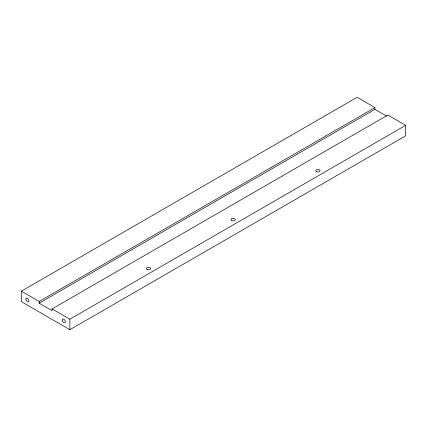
<?xml version="1.0" encoding="UTF-8"?>
<svg xmlns="http://www.w3.org/2000/svg" width="427" height="427" viewBox="0 0 427 427"><rect width="100%" height="100%" fill="white"/><g stroke="black" fill="none" stroke-linecap="round" stroke-linejoin="round"><path stroke-width="0.64" d="M39.156 303.197L52.078 310.653L52.078 308.902L387.844 115.05L405.65 125.33L405.65 135.834L69.879 329.692L21.35 301.67L21.35 291.166L357.121 97.308L374.922 107.588L374.922 109.339L39.156 303.197L39.156 301.446L374.922 107.588M52.078 308.902L69.879 319.182L405.65 125.33M374.922 109.339L386.723 116.149M21.35 291.166L39.156 301.446M69.879 319.182L69.879 329.692M62.299 320.058A2.146 1.238 60 0 0 64.573 322.887A2.146 1.238 60 0 0 64.573 319.855A2.146 1.238 60 0 0 62.299 320.058M25.898 299.044A2.146 1.238 60 0 0 28.177 301.873A2.146 1.238 60 0 0 28.177 298.841A2.146 1.238 60 0 0 25.898 299.044M231.701 220.503A2.146 1.238 0 0 0 235.288 219.948A2.146 1.238 0 0 0 232.662 218.432A2.146 1.238 0 0 0 231.701 220.503M147.443 269.602A2.146 1.238 0 0 0 150.662 268.53A2.146 1.238 0 0 0 147.443 267.457A2.146 1.238 0 0 0 147.443 269.602M316.845 171.798A2.146 1.238 0 0 0 320.063 170.725A2.146 1.238 0 0 0 316.845 169.658A2.146 1.238 0 0 0 316.845 171.798"/></g></svg>
